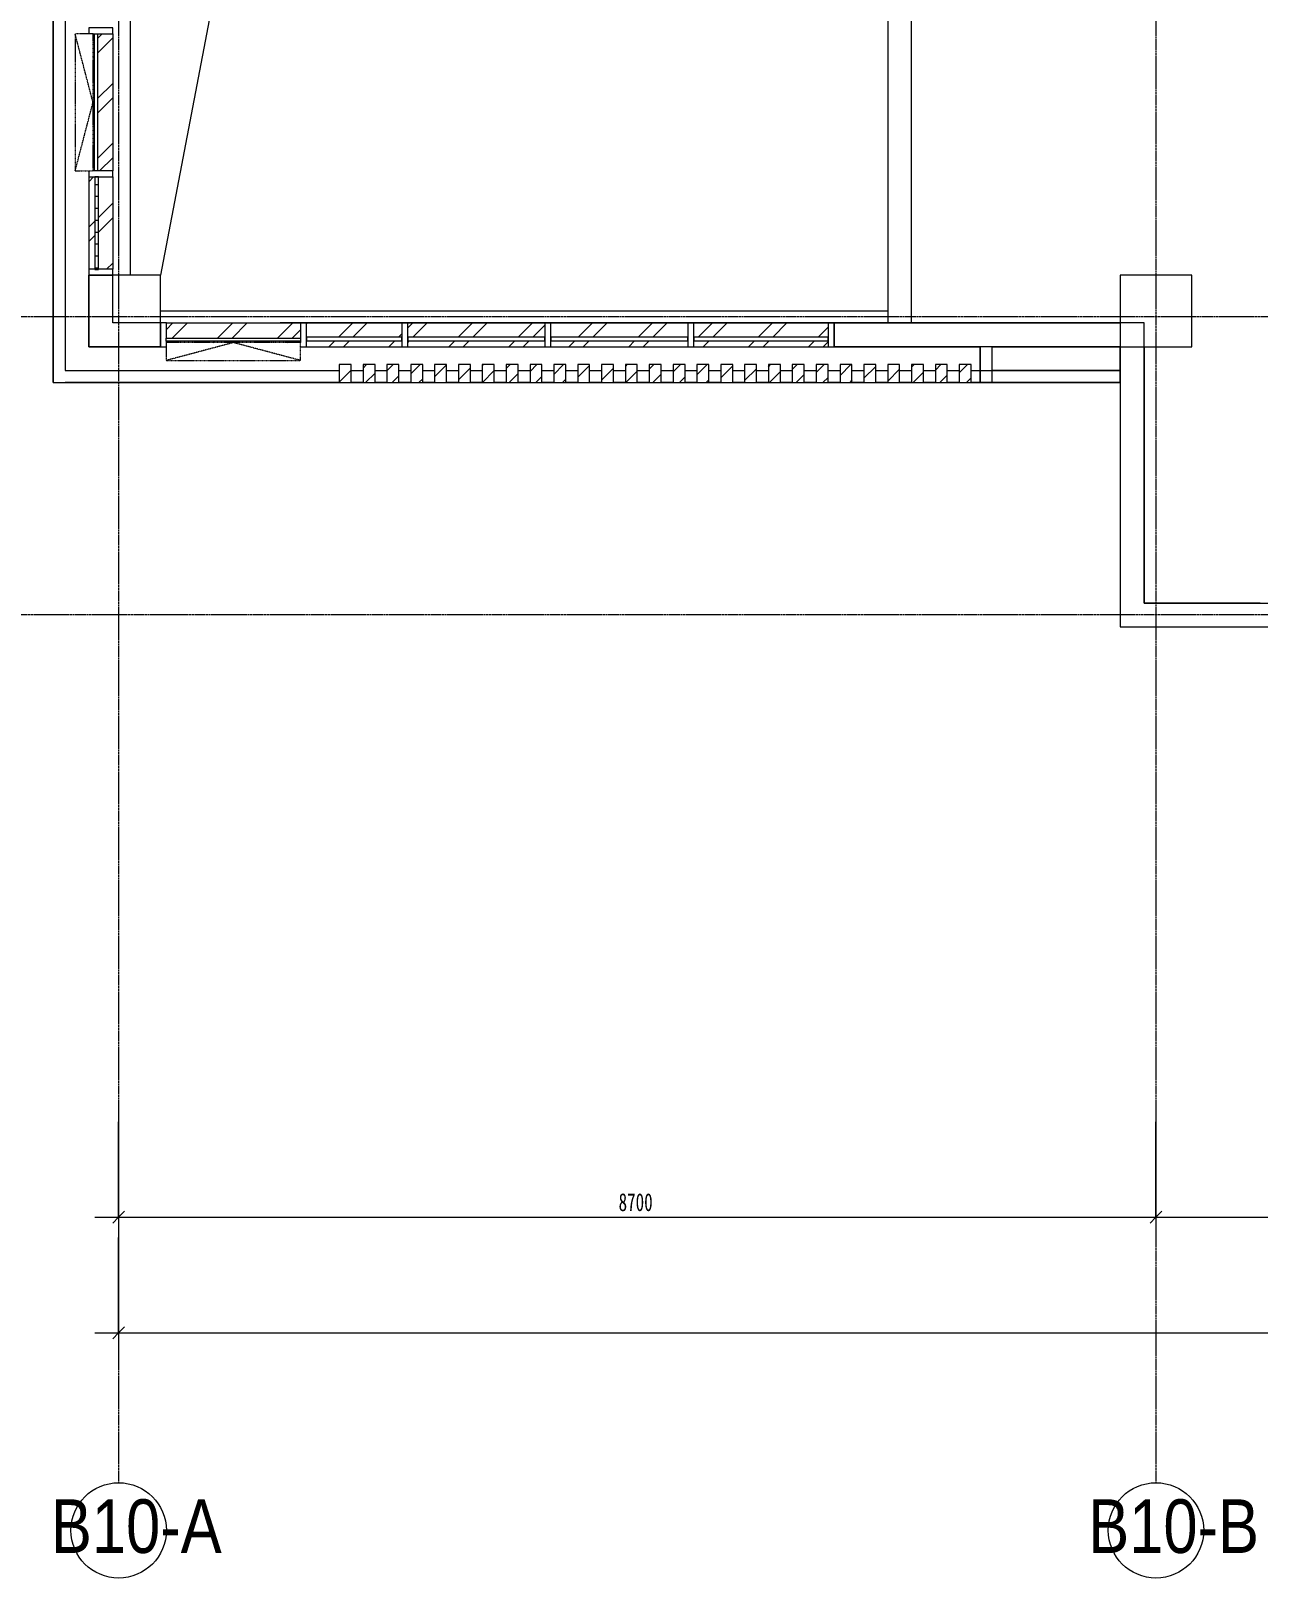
# Model space of a CAD drawing. Header units: millimetres. Extents: x 147592 to 201688, y -27981 to 8299.
# Drawn here: x 155864 to 166156, y -27981 to -15000 of the extents above; entities that cross this region are included whole.
import ezdxf

# ---------------------------------------------------------------- set-up
doc = ezdxf.new("R2010")
doc.units = ezdxf.units.MM
doc.linetypes.add('TJ Dash', pattern=[1.6, 1, -0.6])
doc.linetypes.add('轴网线', pattern=[22.24, 12.7, -3.18, 3.18, -3.18])
for name, color, linetype, lineweight in [('A-____-____-DIMS', 7, 'Continuous', 5), ('A-____-____-DIMS-100', 7, 'Continuous', 5), ('A-DETL-____-MEDM', 7, 'Continuous', 25), ('A-DETL-____-OTLN', 7, 'Continuous', 5), ('A-GLAZ-CURT-MCUT', 7, 'Continuous', 5), ('A-GLAZ-CURT-OTLN', 7, 'Continuous', 5), ('A-GLAZ-CWMG-MCUT', 7, 'Continuous', 13), ('A-GLAZ-CWMG-OTLN', 7, 'Continuous', 5), ('A-WALL-____-MCUT', 7, 'Continuous', 13), ('A-WALL-____-OTLN', 7, 'Continuous', 13), ('I-WALL-____-OTLN', 7, 'Continuous', 13), ('S-COLS-____-MCUT', 7, 'Continuous', 5), ('S-GRID-____-IDEN', 7, 'Continuous', 5), ('S-GRID-____-OTLN', 7, 'Continuous', 5)]:
    doc.layers.add(name, color=color, linetype=linetype, lineweight=lineweight)
doc.layers.add('A-FLOR-____-OTLN', color=7, linetype='Continuous', lineweight=13, true_color=0x007f00)
doc.layers.add('A-GLAZ-____-OTLN', color=7, linetype='Continuous', lineweight=13, true_color=0x00007f)
doc.styles.add('TJ_FangSong_Narrow', font='', dxfattribs={"height": 450})
doc.styles.add('仿宋_1', font='', dxfattribs={"width": 0.7, "height": 150})
doc.styles.get('TJ_FangSong_Narrow').set_extended_font_data('TJ_FangSong_Narrow')
doc.styles.get('仿宋_1').set_extended_font_data('FangSong')
doc.dimstyles.new('对角线_-_1_5mm_仿宋_1', dxfattribs={"dimscale": 304.8, "dimtxt": 193.128667, "dimasz": 0.328084, "dimexe": 0.82021, "dimexo": 0.0625, "dimgap": 0.065617, "dimtad": 1, "dimdec": 0, "dimdsep": 46, "dimtxsty": '仿宋_1', "dimblk1": 'OBLIQUE', "dimblk2": 'OBLIQUE', "dimsah": 1, "dimcen": 0.09, "dimdle": 0.656168, "dimazin": 0, "dimtfac": 1, "dimtdec": 4, "dimtix": 1, "dimtmove": 0, "dimatfit": 3, "dimfxl": 2.624672, "dimfxlon": 1, "dimtvp": 1, "dimtolj": 1, "dimtzin": 0, "dimarcsym": 2})
pattern_1 = [(45, (0, 0), (-251.4472, 251.4472), []), (45, (0, 381), (-251.4472, 251.4472), [])]

# ---------------------------------------------------------------- blocks, each defined once
blk = doc.blocks.new('矩形竖梃 - 100_100mm 木色铝方通-V50-二层给排水_消防平面图')
at = {"layer": 'A-GLAZ-CWMG-OTLN', "true_color": 0x515151}
h = blk.add_hatch(dxfattribs=at)
h.set_pattern_fill('FP_52', color=251, style=0, pattern_type=2)
h.set_pattern_definition([(135, (163700.01, 17950), (-70.71068, -70.71068), [])])
h.paths.add_polyline_path([(-50, 0), (-50, 150), (50, 150), (50, 0), (-37, 0)], flags=0)
at = {"layer": 'A-GLAZ-CWMG-MCUT', "color": 251, "lineweight": 5, "true_color": 0x515151}
for p, q in [((-50, 150), (50, 150)), ((-50, 0), (-50, 150)), ((50, 150), (50, 0)), ((50, 0), (-50, 0))]:
    blk.add_line(p, q, dxfattribs=at)
blk = doc.blocks.new('矩形竖梃 - 100_100mm 木色铝方通-V51-二层给排水_消防平面图')
at = {"layer": 'A-GLAZ-CWMG-OTLN', "true_color": 0x515151}
h = blk.add_hatch(dxfattribs=at)
h.set_pattern_fill('FP_53', color=251, style=0, pattern_type=2)
h.set_pattern_definition([(135, (163500.01, 17950), (-70.71068, -70.71068), [])])
h.paths.add_polyline_path([(-50, 0), (-50, 150), (50, 150), (50, 0)], flags=0)
at = {"layer": 'A-GLAZ-CWMG-MCUT', "color": 251, "lineweight": 5, "true_color": 0x515151}
for p, q in [((-50, 150), (50, 150)), ((-50, 0), (-50, 150)), ((50, 150), (50, 0)), ((50, 0), (-50, 0))]:
    blk.add_line(p, q, dxfattribs=at)
blk = doc.blocks.new('矩形竖梃 - 100_100mm 木色铝方通-V52-二层给排水_消防平面图')
at = {"layer": 'A-GLAZ-CWMG-OTLN', "true_color": 0x515151}
h = blk.add_hatch(dxfattribs=at)
h.set_pattern_fill('FP_54', color=251, style=0, pattern_type=2)
h.set_pattern_definition([(135, (163300.01, 17950), (-70.71068, -70.71068), [])])
h.paths.add_polyline_path([(-50, 0), (-50, 150), (50, 150), (50, 0)], flags=0)
at = {"layer": 'A-GLAZ-CWMG-MCUT', "color": 251, "lineweight": 5, "true_color": 0x515151}
for p, q in [((-50, 150), (50, 150)), ((-50, 0), (-50, 150)), ((50, 150), (50, 0)), ((50, 0), (-50, 0))]:
    blk.add_line(p, q, dxfattribs=at)
blk = doc.blocks.new('矩形竖梃 - 100_100mm 木色铝方通-V53-二层给排水_消防平面图')
at = {"layer": 'A-GLAZ-CWMG-OTLN', "true_color": 0x515151}
h = blk.add_hatch(dxfattribs=at)
h.set_pattern_fill('FP_55', color=251, style=0, pattern_type=2)
h.set_pattern_definition([(135, (163100.01, 17950), (-70.71068, -70.71068), [])])
h.paths.add_polyline_path([(-50, 0), (-50, 150), (50, 150), (50, 0)], flags=0)
at = {"layer": 'A-GLAZ-CWMG-MCUT', "color": 251, "lineweight": 5, "true_color": 0x515151}
for p, q in [((-50, 150), (50, 150)), ((-50, 0), (-50, 150)), ((50, 150), (50, 0)), ((50, 0), (-50, 0))]:
    blk.add_line(p, q, dxfattribs=at)
blk = doc.blocks.new('矩形竖梃 - 100_100mm 木色铝方通-V54-二层给排水_消防平面图')
at = {"layer": 'A-GLAZ-CWMG-OTLN', "true_color": 0x515151}
h = blk.add_hatch(dxfattribs=at)
h.set_pattern_fill('FP_56', color=251, style=0, pattern_type=2)
h.set_pattern_definition([(135, (162900.01, 17950), (-70.71068, -70.71068), [])])
h.paths.add_polyline_path([(-50, 0), (-50, 150), (50, 150), (50, 0)], flags=0)
at = {"layer": 'A-GLAZ-CWMG-MCUT', "color": 251, "lineweight": 5, "true_color": 0x515151}
for p, q in [((-50, 150), (50, 150)), ((-50, 0), (-50, 150)), ((50, 150), (50, 0)), ((50, 0), (-50, 0))]:
    blk.add_line(p, q, dxfattribs=at)
blk = doc.blocks.new('矩形竖梃 - 100_100mm 木色铝方通-V55-二层给排水_消防平面图')
at = {"layer": 'A-GLAZ-CWMG-OTLN', "true_color": 0x515151}
h = blk.add_hatch(dxfattribs=at)
h.set_pattern_fill('FP_57', color=251, style=0, pattern_type=2)
h.set_pattern_definition([(135, (162700.01, 17950), (-70.71068, -70.71068), [])])
h.paths.add_polyline_path([(-50, 0), (-50, 150), (50, 150), (50, 0)], flags=0)
at = {"layer": 'A-GLAZ-CWMG-MCUT', "color": 251, "lineweight": 5, "true_color": 0x515151}
for p, q in [((-50, 150), (50, 150)), ((-50, 0), (-50, 150)), ((50, 150), (50, 0)), ((50, 0), (-50, 0))]:
    blk.add_line(p, q, dxfattribs=at)
blk = doc.blocks.new('矩形竖梃 - 100_100mm 木色铝方通-V56-二层给排水_消防平面图')
at = {"layer": 'A-GLAZ-CWMG-OTLN', "true_color": 0x515151}
h = blk.add_hatch(dxfattribs=at)
h.set_pattern_fill('FP_58', color=251, style=0, pattern_type=2)
h.set_pattern_definition([(135, (162500.01, 17950), (-70.71068, -70.71068), [])])
h.paths.add_polyline_path([(-50, 0), (-50, 150), (50, 150), (50, 0)], flags=0)
at = {"layer": 'A-GLAZ-CWMG-MCUT', "color": 251, "lineweight": 5, "true_color": 0x515151}
for p, q in [((-50, 150), (50, 150)), ((-50, 0), (-50, 150)), ((50, 150), (50, 0)), ((50, 0), (-50, 0))]:
    blk.add_line(p, q, dxfattribs=at)
blk = doc.blocks.new('矩形竖梃 - 100_100mm 木色铝方通-V57-二层给排水_消防平面图')
at = {"layer": 'A-GLAZ-CWMG-OTLN', "true_color": 0x515151}
h = blk.add_hatch(dxfattribs=at)
h.set_pattern_fill('FP_59', color=251, style=0, pattern_type=2)
h.set_pattern_definition([(135, (162300.01, 17950), (-70.71068, -70.71068), [])])
h.paths.add_polyline_path([(-50, 0), (-50, 150), (50, 150), (50, 0)], flags=0)
at = {"layer": 'A-GLAZ-CWMG-MCUT', "color": 251, "lineweight": 5, "true_color": 0x515151}
for p, q in [((-50, 150), (50, 150)), ((-50, 0), (-50, 150)), ((50, 150), (50, 0)), ((50, 0), (-50, 0))]:
    blk.add_line(p, q, dxfattribs=at)
blk = doc.blocks.new('矩形竖梃 - 100_100mm 木色铝方通-V58-二层给排水_消防平面图')
at = {"layer": 'A-GLAZ-CWMG-OTLN', "true_color": 0x515151}
h = blk.add_hatch(dxfattribs=at)
h.set_pattern_fill('FP_60', color=251, style=0, pattern_type=2)
h.set_pattern_definition([(135, (162100.01, 17950), (-70.71068, -70.71068), [])])
h.paths.add_polyline_path([(-50, 0), (-50, 150), (50, 150), (50, 0)], flags=0)
at = {"layer": 'A-GLAZ-CWMG-MCUT', "color": 251, "lineweight": 5, "true_color": 0x515151}
for p, q in [((-50, 150), (50, 150)), ((-50, 0), (-50, 150)), ((50, 150), (50, 0)), ((50, 0), (-50, 0))]:
    blk.add_line(p, q, dxfattribs=at)
blk = doc.blocks.new('矩形竖梃 - 100_100mm 木色铝方通-V59-二层给排水_消防平面图')
at = {"layer": 'A-GLAZ-CWMG-OTLN', "true_color": 0x515151}
h = blk.add_hatch(dxfattribs=at)
h.set_pattern_fill('FP_61', color=251, style=0, pattern_type=2)
h.set_pattern_definition([(135, (161900.01, 17950), (-70.71068, -70.71068), [])])
h.paths.add_polyline_path([(-50, 0), (-50, 150), (50, 150), (50, 0)], flags=0)
at = {"layer": 'A-GLAZ-CWMG-MCUT', "color": 251, "lineweight": 5, "true_color": 0x515151}
for p, q in [((-50, 150), (50, 150)), ((-50, 0), (-50, 150)), ((50, 150), (50, 0)), ((50, 0), (-50, 0))]:
    blk.add_line(p, q, dxfattribs=at)
blk = doc.blocks.new('矩形竖梃 - 100_100mm 木色铝方通-V60-二层给排水_消防平面图')
at = {"layer": 'A-GLAZ-CWMG-OTLN', "true_color": 0x515151}
h = blk.add_hatch(dxfattribs=at)
h.set_pattern_fill('FP_62', color=251, style=0, pattern_type=2)
h.set_pattern_definition([(135, (161700.01, 17950), (-70.71068, -70.71068), [])])
h.paths.add_polyline_path([(-50, 0), (-50, 150), (50, 150), (50, 0)], flags=0)
at = {"layer": 'A-GLAZ-CWMG-MCUT', "color": 251, "lineweight": 5, "true_color": 0x515151}
for p, q in [((-50, 150), (50, 150)), ((-50, 0), (-50, 150)), ((50, 150), (50, 0)), ((50, 0), (-50, 0))]:
    blk.add_line(p, q, dxfattribs=at)
blk = doc.blocks.new('矩形竖梃 - 100_100mm 木色铝方通-V61-二层给排水_消防平面图')
at = {"layer": 'A-GLAZ-CWMG-OTLN', "true_color": 0x515151}
h = blk.add_hatch(dxfattribs=at)
h.set_pattern_fill('FP_63', color=251, style=0, pattern_type=2)
h.set_pattern_definition([(135, (161500.01, 17950), (-70.71068, -70.71068), [])])
h.paths.add_polyline_path([(-50, 0), (-50, 150), (50, 150), (50, 0)], flags=0)
at = {"layer": 'A-GLAZ-CWMG-MCUT', "color": 251, "lineweight": 5, "true_color": 0x515151}
for p, q in [((-50, 150), (50, 150)), ((-50, 0), (-50, 150)), ((50, 150), (50, 0)), ((50, 0), (-50, 0))]:
    blk.add_line(p, q, dxfattribs=at)
blk = doc.blocks.new('矩形竖梃 - 100_100mm 木色铝方通-V62-二层给排水_消防平面图')
at = {"layer": 'A-GLAZ-CWMG-OTLN', "true_color": 0x515151}
h = blk.add_hatch(dxfattribs=at)
h.set_pattern_fill('FP_64', color=251, style=0, pattern_type=2)
h.set_pattern_definition([(135, (161300.01, 17950), (-70.71068, -70.71068), [])])
h.paths.add_polyline_path([(-50, 0), (-50, 150), (50, 150), (50, 0)], flags=0)
at = {"layer": 'A-GLAZ-CWMG-MCUT', "color": 251, "lineweight": 5, "true_color": 0x515151}
for p, q in [((-50, 150), (50, 150)), ((-50, 0), (-50, 150)), ((50, 150), (50, 0)), ((50, 0), (-50, 0))]:
    blk.add_line(p, q, dxfattribs=at)
blk = doc.blocks.new('矩形竖梃 - 100_100mm 木色铝方通-V63-二层给排水_消防平面图')
at = {"layer": 'A-GLAZ-CWMG-OTLN', "true_color": 0x515151}
h = blk.add_hatch(dxfattribs=at)
h.set_pattern_fill('FP_65', color=251, style=0, pattern_type=2)
h.set_pattern_definition([(135, (161100.01, 17950), (-70.71068, -70.71068), [])])
h.paths.add_polyline_path([(-50, 0), (-50, 150), (50, 150), (50, 0)], flags=0)
at = {"layer": 'A-GLAZ-CWMG-MCUT', "color": 251, "lineweight": 5, "true_color": 0x515151}
for p, q in [((-50, 150), (50, 150)), ((-50, 0), (-50, 150)), ((50, 150), (50, 0)), ((50, 0), (-50, 0))]:
    blk.add_line(p, q, dxfattribs=at)
blk = doc.blocks.new('矩形竖梃 - 100_100mm 木色铝方通-V64-二层给排水_消防平面图')
at = {"layer": 'A-GLAZ-CWMG-OTLN', "true_color": 0x515151}
h = blk.add_hatch(dxfattribs=at)
h.set_pattern_fill('FP_66', color=251, style=0, pattern_type=2)
h.set_pattern_definition([(135, (160900.01, 17950), (-70.71068, -70.71068), [])])
h.paths.add_polyline_path([(-50, 0), (-50, 150), (50, 150), (50, 0)], flags=0)
at = {"layer": 'A-GLAZ-CWMG-MCUT', "color": 251, "lineweight": 5, "true_color": 0x515151}
for p, q in [((-50, 150), (50, 150)), ((-50, 0), (-50, 150)), ((50, 150), (50, 0)), ((50, 0), (-50, 0))]:
    blk.add_line(p, q, dxfattribs=at)
blk = doc.blocks.new('矩形竖梃 - 100_100mm 木色铝方通-V65-二层给排水_消防平面图')
at = {"layer": 'A-GLAZ-CWMG-OTLN', "true_color": 0x515151}
h = blk.add_hatch(dxfattribs=at)
h.set_pattern_fill('FP_67', color=251, style=0, pattern_type=2)
h.set_pattern_definition([(135, (160700.01, 17950), (-70.71068, -70.71068), [])])
h.paths.add_polyline_path([(-50, 0), (-50, 150), (50, 150), (50, 0)], flags=0)
at = {"layer": 'A-GLAZ-CWMG-MCUT', "color": 251, "lineweight": 5, "true_color": 0x515151}
for p, q in [((-50, 150), (50, 150)), ((-50, 0), (-50, 150)), ((50, 150), (50, 0)), ((50, 0), (-50, 0))]:
    blk.add_line(p, q, dxfattribs=at)
blk = doc.blocks.new('矩形竖梃 - 100_100mm 木色铝方通-V66-二层给排水_消防平面图')
at = {"layer": 'A-GLAZ-CWMG-OTLN', "true_color": 0x515151}
h = blk.add_hatch(dxfattribs=at)
h.set_pattern_fill('FP_68', color=251, style=0, pattern_type=2)
h.set_pattern_definition([(135, (160500.01, 17950), (-70.71068, -70.71068), [])])
h.paths.add_polyline_path([(-50, 0), (-50, 150), (50, 150), (50, 0)], flags=0)
at = {"layer": 'A-GLAZ-CWMG-MCUT', "color": 251, "lineweight": 5, "true_color": 0x515151}
for p, q in [((-50, 150), (50, 150)), ((-50, 0), (-50, 150)), ((50, 150), (50, 0)), ((50, 0), (-50, 0))]:
    blk.add_line(p, q, dxfattribs=at)
blk = doc.blocks.new('矩形竖梃 - 100_100mm 木色铝方通-V67-二层给排水_消防平面图')
at = {"layer": 'A-GLAZ-CWMG-OTLN', "true_color": 0x515151}
h = blk.add_hatch(dxfattribs=at)
h.set_pattern_fill('FP_69', color=251, style=0, pattern_type=2)
h.set_pattern_definition([(135, (160300.01, 17950), (-70.71068, -70.71068), [])])
h.paths.add_polyline_path([(-50, 0), (-50, 150), (50, 150), (50, 0)], flags=0)
at = {"layer": 'A-GLAZ-CWMG-MCUT', "color": 251, "lineweight": 5, "true_color": 0x515151}
for p, q in [((-50, 150), (50, 150)), ((-50, 0), (-50, 150)), ((50, 150), (50, 0)), ((50, 0), (-50, 0))]:
    blk.add_line(p, q, dxfattribs=at)
blk = doc.blocks.new('矩形竖梃 - 100_100mm 木色铝方通-V68-二层给排水_消防平面图')
at = {"layer": 'A-GLAZ-CWMG-OTLN', "true_color": 0x515151}
h = blk.add_hatch(dxfattribs=at)
h.set_pattern_fill('FP_70', color=251, style=0, pattern_type=2)
h.set_pattern_definition([(135, (160100.01, 17950), (-70.71068, -70.71068), [])])
h.paths.add_polyline_path([(-50, 0), (-50, 150), (50, 150), (50, 0)], flags=0)
at = {"layer": 'A-GLAZ-CWMG-MCUT', "color": 251, "lineweight": 5, "true_color": 0x515151}
for p, q in [((-50, 150), (50, 150)), ((-50, 0), (-50, 150)), ((50, 150), (50, 0)), ((50, 0), (-50, 0))]:
    blk.add_line(p, q, dxfattribs=at)
blk = doc.blocks.new('矩形竖梃 - 100_100mm 木色铝方通-V69-二层给排水_消防平面图')
at = {"layer": 'A-GLAZ-CWMG-OTLN', "true_color": 0x515151}
h = blk.add_hatch(dxfattribs=at)
h.set_pattern_fill('FP_71', color=251, style=0, pattern_type=2)
h.set_pattern_definition([(135, (159900.01, 17950), (-70.71068, -70.71068), [])])
h.paths.add_polyline_path([(-50, 0), (-50, 150), (50, 150), (50, 0)], flags=0)
at = {"layer": 'A-GLAZ-CWMG-MCUT', "color": 251, "lineweight": 5, "true_color": 0x515151}
for p, q in [((-50, 150), (50, 150)), ((-50, 0), (-50, 150)), ((50, 150), (50, 0)), ((50, 0), (-50, 0))]:
    blk.add_line(p, q, dxfattribs=at)
blk = doc.blocks.new('矩形竖梃 - 100_100mm 木色铝方通-V70-二层给排水_消防平面图')
at = {"layer": 'A-GLAZ-CWMG-OTLN', "true_color": 0x515151}
h = blk.add_hatch(dxfattribs=at)
h.set_pattern_fill('FP_72', color=251, style=0, pattern_type=2)
h.set_pattern_definition([(135, (159700.01, 17950), (-70.71068, -70.71068), [])])
h.paths.add_polyline_path([(-50, 0), (-50, 150), (50, 150), (50, 0)], flags=0)
at = {"layer": 'A-GLAZ-CWMG-MCUT', "color": 251, "lineweight": 5, "true_color": 0x515151}
for p, q in [((-50, 150), (50, 150)), ((-50, 0), (-50, 150)), ((50, 150), (50, 0)), ((50, 0), (-50, 0))]:
    blk.add_line(p, q, dxfattribs=at)
blk = doc.blocks.new('矩形竖梃 - 100_100mm 木色铝方通-V71-二层给排水_消防平面图')
at = {"layer": 'A-GLAZ-CWMG-OTLN', "true_color": 0x515151}
h = blk.add_hatch(dxfattribs=at)
h.set_pattern_fill('FP_73', color=251, style=0, pattern_type=2)
h.set_pattern_definition([(135, (159500.01, 17950), (-70.71068, -70.71068), [])])
h.paths.add_polyline_path([(-50, 0), (-50, 150), (50, 150), (50, 0)], flags=0)
at = {"layer": 'A-GLAZ-CWMG-MCUT', "color": 251, "lineweight": 5, "true_color": 0x515151}
for p, q in [((-50, 150), (50, 150)), ((-50, 0), (-50, 150)), ((50, 150), (50, 0)), ((50, 0), (-50, 0))]:
    blk.add_line(p, q, dxfattribs=at)
blk = doc.blocks.new('矩形竖梃 - 100_100mm 木色铝方通-V72-二层给排水_消防平面图')
at = {"layer": 'A-GLAZ-CWMG-OTLN', "true_color": 0x515151}
h = blk.add_hatch(dxfattribs=at)
h.set_pattern_fill('FP_74', color=251, style=0, pattern_type=2)
h.set_pattern_definition([(135, (159300.01, 17950), (-70.71068, -70.71068), [])])
h.paths.add_polyline_path([(-50, 0), (-50, 150), (50, 150), (50, 0)], flags=0)
at = {"layer": 'A-GLAZ-CWMG-MCUT', "color": 251, "lineweight": 5, "true_color": 0x515151}
for p, q in [((-50, 150), (50, 150)), ((-50, 0), (-50, 150)), ((50, 150), (50, 0)), ((50, 0), (-50, 0))]:
    blk.add_line(p, q, dxfattribs=at)
blk = doc.blocks.new('矩形竖梃 - 100_100mm 木色铝方通-V73-二层给排水_消防平面图')
at = {"layer": 'A-GLAZ-CWMG-OTLN', "true_color": 0x515151}
h = blk.add_hatch(dxfattribs=at)
h.set_pattern_fill('FP_75', color=251, style=0, pattern_type=2)
h.set_pattern_definition([(135, (159100.01, 17950), (-70.71068, -70.71068), [])])
h.paths.add_polyline_path([(-50, 0), (-50, 150), (50, 150), (50, 0)], flags=0)
at = {"layer": 'A-GLAZ-CWMG-MCUT', "color": 251, "lineweight": 5, "true_color": 0x515151}
for p, q in [((-50, 150), (50, 150)), ((-50, 0), (-50, 150)), ((50, 150), (50, 0)), ((50, 0), (-50, 0))]:
    blk.add_line(p, q, dxfattribs=at)
blk = doc.blocks.new('矩形竖梃 - 50_200mm 长方形-2182453-二层给排水_消防平面图')
at = {"layer": 'A-GLAZ-CWMG-MCUT', "color": 251, "lineweight": 5, "true_color": 0x515151}
for p, q in [((-50, 200), (0, 200)), ((-50, 72.5), (-50, 200)), ((0, 200), (0, 0)), ((-50, 35), (-50, 47.5)), ((0, 0), (-50, 0))]:
    blk.add_line(p, q, dxfattribs=at)
blk = doc.blocks.new('窗嵌板_50-70系列上悬铝窗-zx - 50 系列-2680885-二层给排水_消防平面图')
at = {"layer": 'A-GLAZ-____-OTLN', "color": 251, "linetype": 'TJ Dash', "lineweight": 5, "true_color": 0x515151}
for p, q in [((563, 115), (-563, 115)), ((-563, 115), (-563, -35)), ((-563, 115), (0, -35)), ((0, -35), (563, 115)), ((563, -35), (563, 115)), ((-563, -35), (563, -35))]:
    blk.add_line(p, q, dxfattribs=at)
at = {"layer": 'A-GLAZ-____-OTLN', "color": 251, "lineweight": 5, "true_color": 0x515151}
for p, q in [((-563, -72), (-563, -47)), ((-563, -47), (563, -47)), ((563, -72), (-563, -72)), ((563, -47), (563, -72))]:
    blk.add_line(p, q, dxfattribs=at)
blk = doc.blocks.new('矩形竖梃 - 50_200mm 长方形-1276677-二层给排水_消防平面图')
at = {"layer": 'A-GLAZ-CWMG-OTLN', "true_color": 0x8b8b8b}
h = blk.add_hatch(dxfattribs=at)
h.set_pattern_fill('FP_122', color=252, style=0, pattern_type=2)
h.set_pattern_definition(pattern_1)
h.paths.add_polyline_path([(162550, -17650), (162550, -17600), (161425, -17600), (161425, -17650)], flags=0)
h.paths.add_polyline_path([(161425, -17570), (162550, -17570), (162550, -17450), (161425, -17450)], flags=0)
at = {"layer": 'A-GLAZ-CWMG-OTLN', "color": 251, "true_color": 0x515151}
for p, q in [((161425, -17450), (162550, -17450)), ((161425, -17650), (162550, -17650))]:
    blk.add_line(p, q, dxfattribs=at)
blk = doc.blocks.new('矩形竖梃 - 50_200mm 长方形-1276676-二层给排水_消防平面图')
at = {"layer": 'A-GLAZ-CWMG-OTLN', "true_color": 0x8b8b8b}
h = blk.add_hatch(dxfattribs=at)
h.set_pattern_fill('FP_121', color=252, style=0, pattern_type=2)
h.set_pattern_definition(pattern_1)
h.paths.add_polyline_path([(160846, -17650), (161375, -17650), (161375, -17600), (160225, -17600), (160225, -17650)], flags=0)
h.paths.add_polyline_path([(160225, -17570), (161375, -17570), (161375, -17450), (160225, -17450)], flags=0)
at = {"layer": 'A-GLAZ-CWMG-OTLN', "color": 251, "true_color": 0x515151}
for p, q in [((160225, -17450), (161375, -17450)), ((160225, -17650), (161375, -17650))]:
    blk.add_line(p, q, dxfattribs=at)
blk = doc.blocks.new('矩形竖梃 - 50_200mm 长方形-V120-二层给排水_消防平面图')
at = {"layer": 'A-GLAZ-CWMG-OTLN', "true_color": 0x8b8b8b}
h = blk.add_hatch(dxfattribs=at)
h.set_pattern_fill('FP_122', color=252, style=0, pattern_type=2)
h.set_pattern_definition(pattern_1)
h.paths.add_polyline_path([(160175, -17650), (160175, -17600), (159025, -17600), (159025, -17650)], flags=0)
h.paths.add_polyline_path([(159025, -17570), (160175, -17570), (160175, -17450), (159025, -17450)], flags=0)
at = {"layer": 'A-GLAZ-CWMG-OTLN', "color": 251, "true_color": 0x515151}
for p, q in [((159025, -17450), (160175, -17450)), ((159025, -17650), (160175, -17650))]:
    blk.add_line(p, q, dxfattribs=at)
blk = doc.blocks.new('矩形竖梃 - 50_200mm 长方形-1943002-二层给排水_消防平面图')
at = {"layer": 'A-GLAZ-CWMG-OTLN', "true_color": 0x8b8b8b}
h = blk.add_hatch(dxfattribs=at)
h.set_pattern_fill('FP_121', color=252, style=0, pattern_type=2)
h.set_pattern_definition(pattern_1)
h.paths.add_polyline_path([(158975, -17650), (158975, -17600), (158175, -17600), (158175, -17650)], flags=0)
h.paths.add_polyline_path([(158175, -17570), (158975, -17570), (158975, -17450), (158175, -17450)], flags=0)
at = {"layer": 'A-GLAZ-CWMG-OTLN', "color": 251, "true_color": 0x515151}
for p, q in [((158175, -17450), (158975, -17450)), ((158175, -17650), (158975, -17650))]:
    blk.add_line(p, q, dxfattribs=at)
blk = doc.blocks.new('矩形竖梃 - 50_200mm 长方形-V121-二层给排水_消防平面图')
at = {"layer": 'A-GLAZ-CWMG-OTLN', "true_color": 0x8b8b8b}
h = blk.add_hatch(dxfattribs=at)
h.set_pattern_fill('FP_122', color=252, style=0, pattern_type=2)
h.set_pattern_definition(pattern_1)
h.paths.add_polyline_path([(158125, -17615), (158125, -17602), (157000, -17602), (157000, -17615), (157955, -17615)], flags=0)
h.paths.add_polyline_path([(158125, -17577), (158125, -17450), (157000, -17450), (157000, -17577), (157955, -17577)], flags=0)
at = {"layer": 'A-GLAZ-CWMG-OTLN', "color": 251, "true_color": 0x515151}
blk.add_line((157000, -17450), (158125, -17450), dxfattribs=at)
blk = doc.blocks.new('系统嵌板 - TJ玻璃_30-2182455-二层给排水_消防平面图')
at = {"layer": 'A-GLAZ-CURT-MCUT', "color": 251, "true_color": 0x515151}
for p, q in [((575, -50), (-575, -50)), ((-575, -50), (-575, -80)), ((-575, -80), (575, -80)), ((575, -80), (575, -50))]:
    blk.add_line(p, q, dxfattribs=at)
blk = doc.blocks.new('系统嵌板 - TJ玻璃_30-V122-二层给排水_消防平面图')
at = {"layer": 'A-GLAZ-CURT-MCUT', "color": 251, "true_color": 0x515151}
for p, q in [((575, -50), (-575, -50)), ((-575, -50), (-575, -80)), ((-575, -80), (575, -80)), ((575, -80), (575, -50))]:
    blk.add_line(p, q, dxfattribs=at)
blk = doc.blocks.new('系统嵌板 - TJ玻璃_30-2182456-二层给排水_消防平面图')
at = {"layer": 'A-GLAZ-CURT-MCUT', "color": 251, "true_color": 0x515151}
for p, q in [((562.5, -50), (-562.5, -50)), ((-562.5, -50), (-562.5, -80)), ((-562.5, -80), (562.5, -80)), ((562.5, -80), (562.5, -50))]:
    blk.add_line(p, q, dxfattribs=at)
blk = doc.blocks.new('矩形竖梃 - 50_200mm 长方形-2182457-二层给排水_消防平面图')
at = {"layer": 'A-GLAZ-CWMG-MCUT', "color": 251, "lineweight": 5, "true_color": 0x515151}
for p, q in [((0, 200), (-50, 200)), ((-50, 200), (-50, 0)), ((0, 0), (0, 200)), ((-50, 0), (0, 0))]:
    blk.add_line(p, q, dxfattribs=at)
blk = doc.blocks.new('系统嵌板 - TJ玻璃_30-2184382-二层给排水_消防平面图')
at = {"layer": 'A-GLAZ-CURT-OTLN', "true_color": 0x515151}
h = blk.add_hatch(dxfattribs=at)
h.set_pattern_fill('FP_123', color=251, style=0, pattern_type=2)
h.set_pattern_definition([(270, (16612.5, 156350.01), (100, 6e-15), [])])
h.paths.add_polyline_path([(-388, -80), (388, -80), (388, -50), (-388, -50)], flags=0)
at = {"layer": 'A-GLAZ-CURT-MCUT', "color": 251, "true_color": 0x515151}
for p, q in [((388, -50), (-388, -50)), ((-388, -50), (-388, -80)), ((-388, -80), (388, -80)), ((388, -80), (388, -50))]:
    blk.add_line(p, q, dxfattribs=at)
blk = doc.blocks.new('窗嵌板_50-70系列上悬铝窗-zx - 50 系列-2680887-二层给排水_消防平面图')
at = {"layer": 'A-GLAZ-____-OTLN', "color": 251, "linetype": 'TJ Dash', "lineweight": 5, "true_color": 0x515151}
for p, q in [((575, 115), (-575, 115)), ((-575, 115), (-575, -35)), ((-575, 115), (0, -35)), ((0, -35), (575, 115)), ((575, -35), (575, 115)), ((-575, -35), (575, -35))]:
    blk.add_line(p, q, dxfattribs=at)
at = {"layer": 'A-GLAZ-____-OTLN', "color": 251, "lineweight": 5, "true_color": 0x515151}
for p, q in [((-575, -72), (-575, -47)), ((-575, -47), (575, -47)), ((575, -72), (-575, -72)), ((575, -47), (575, -72))]:
    blk.add_line(p, q, dxfattribs=at)
blk = doc.blocks.new('矩形竖梃 - 50_200mm 长方形-1276795-二层给排水_消防平面图')
at = {"layer": 'A-GLAZ-CWMG-OTLN', "true_color": 0x8b8b8b}
h = blk.add_hatch(dxfattribs=at)
h.set_pattern_fill('FP_121', color=252, style=0, pattern_type=2)
h.set_pattern_definition(pattern_1)
h.paths.add_polyline_path([(156400, -17000), (156400, -16225), (156350, -16225), (156350, -17000)], flags=0)
h.paths.add_polyline_path([(156550, -17000), (156550, -16225), (156430, -16225), (156430, -17000)], flags=0)
at = {"layer": 'A-GLAZ-CWMG-OTLN', "color": 251, "true_color": 0x515151}
for p, q in [((156350, -16225), (156350, -17000)), ((156550, -16225), (156550, -17000))]:
    blk.add_line(p, q, dxfattribs=at)
blk = doc.blocks.new('矩形竖梃 - 50_200mm 长方形-V124-二层给排水_消防平面图')
at = {"layer": 'A-GLAZ-CWMG-OTLN', "true_color": 0x8b8b8b}
h = blk.add_hatch(dxfattribs=at)
h.set_pattern_fill('FP_121', color=252, style=0, pattern_type=2)
h.set_pattern_definition(pattern_1)
h.paths.add_polyline_path([(156398, -16175), (156398, -15025), (156385, -15025), (156385, -16175)], flags=0)
h.paths.add_polyline_path([(156550, -16175), (156550, -15025), (156423, -15025), (156423, -16175)], flags=0)
at = {"layer": 'A-GLAZ-CWMG-OTLN', "color": 251, "true_color": 0x515151}
blk.add_line((156550, -15025), (156550, -16175), dxfattribs=at)
blk = doc.blocks.new('矩形竖梃 - 50_200mm 长方形-2182452-二层给排水_消防平面图')
at = {"layer": 'A-GLAZ-CWMG-MCUT', "color": 251, "lineweight": 5, "true_color": 0x515151}
for p, q in [((-25, 200), (25, 200)), ((-25, 0), (-25, 200)), ((25, 200), (25, 0)), ((25, 0), (-25, 0))]:
    blk.add_line(p, q, dxfattribs=at)
blk = doc.blocks.new('矩形竖梃 - 50_200mm 长方形-V130-二层给排水_消防平面图')
at = {"layer": 'A-GLAZ-CWMG-MCUT', "color": 251, "lineweight": 5, "true_color": 0x515151}
for p, q in [((-25, 200), (25, 200)), ((-25, 0), (-25, 200)), ((25, 200), (25, 72.5)), ((25, 0), (-25, 0)), ((25, 47.5), (25, 35))]:
    blk.add_line(p, q, dxfattribs=at)
blk = doc.blocks.new('矩形竖梃 - 50_200mm 长方形-V131-二层给排水_消防平面图')
at = {"layer": 'A-GLAZ-CWMG-MCUT', "color": 251, "lineweight": 5, "true_color": 0x515151}
for p, q in [((-25, 200), (25, 200)), ((-25, 72.5), (-25, 200)), ((25, 200), (25, 0)), ((-25, 35), (-25, 47.5)), ((25, 0), (-25, 0))]:
    blk.add_line(p, q, dxfattribs=at)
blk = doc.blocks.new('系统嵌板 - TJ玻璃_30-2184421-二层给排水_消防平面图')
at = {"layer": 'A-GLAZ-CURT-MCUT', "color": 251, "true_color": 0x515151}
for p, q in [((400, -50), (-400, -50)), ((-400, -50), (-400, -80)), ((-400, -80), (400, -80)), ((400, -80), (400, -50))]:
    blk.add_line(p, q, dxfattribs=at)
blk = doc.blocks.new('矩形竖梃 - 100_100mm 木色铝方通-V206-二层给排水_消防平面图')
at = {"layer": 'A-GLAZ-CWMG-OTLN', "true_color": 0x515151}
h = blk.add_hatch(dxfattribs=at)
h.set_pattern_fill('FP_173', color=251, style=0, pattern_type=2)
h.set_pattern_definition([(135, (158900.01, 17950), (-70.71068, -70.71068), [])])
h.paths.add_polyline_path([(-50, 0), (-50, 150), (50, 150), (50, 0)], flags=0)
at = {"layer": 'A-GLAZ-CWMG-MCUT', "color": 251, "lineweight": 5, "true_color": 0x515151}
for p, q in [((-50, 150), (50, 150)), ((-50, 0), (-50, 150)), ((50, 150), (50, 0)), ((50, 0), (-50, 0))]:
    blk.add_line(p, q, dxfattribs=at)
blk = doc.blocks.new('矩形竖梃 - 100_100mm 木色铝方通-V207-二层给排水_消防平面图')
at = {"layer": 'A-GLAZ-CWMG-OTLN', "true_color": 0x515151}
h = blk.add_hatch(dxfattribs=at)
h.set_pattern_fill('FP_174', color=251, style=0, pattern_type=2)
h.set_pattern_definition([(135, (158700.01, 17950), (-70.71068, -70.71068), [])])
h.paths.add_polyline_path([(-50, 0), (-50, 150), (50, 150), (50, 0)], flags=0)
at = {"layer": 'A-GLAZ-CWMG-MCUT', "color": 251, "lineweight": 5, "true_color": 0x515151}
for p, q in [((-50, 150), (50, 150)), ((-50, 0), (-50, 150)), ((50, 150), (50, 0)), ((50, 0), (-50, 0))]:
    blk.add_line(p, q, dxfattribs=at)
blk = doc.blocks.new('矩形竖梃 - 100_100mm 木色铝方通-V208-二层给排水_消防平面图')
at = {"layer": 'A-GLAZ-CWMG-OTLN', "true_color": 0x515151}
h = blk.add_hatch(dxfattribs=at)
h.set_pattern_fill('FP_175', color=251, style=0, pattern_type=2)
h.set_pattern_definition([(135, (158500.01, 17950), (-70.71068, -70.71068), [])])
h.paths.add_polyline_path([(-50, 0), (-50, 150), (50, 150), (50, 0)], flags=0)
at = {"layer": 'A-GLAZ-CWMG-MCUT', "color": 251, "lineweight": 5, "true_color": 0x515151}
for p, q in [((-50, 150), (50, 150)), ((-50, 0), (-50, 150)), ((50, 150), (50, 0)), ((50, 0), (-50, 0))]:
    blk.add_line(p, q, dxfattribs=at)
blk = doc.blocks.new('DIMBLOCK16-二层给排水_消防平面图')
at = {"layer": 'A-____-____-DIMS-100', "color": 173, "true_color": 0x5151ff}
for p, q in [((156600, -24153), (156600, -25203)), ((156600, -24953), (156600, -24153)), ((165300, -24153), (165300, -25203)), ((165300, -24953), (165300, -24153)), ((156600, -24953), (156650, -24903)), ((165300, -24953), (165350, -24903)), ((156400, -24953), (165300, -24953)), ((156600, -24953), (156550, -25003)), ((165300, -24953), (165250, -25003))]:
    blk.add_line(p, q, dxfattribs=at)
at = {"layer": 'A-____-____-DIMS-100', "color": 0, "insert": (160793, -24752), "char_height": 150, "width": 377.27, "attachment_point": 1, "line_spacing_factor": 0.898273, "style": '仿宋_1'}
blk.add_mtext('8700', dxfattribs=at)
blk = doc.blocks.new('_Oblique')
at = {"color": 0, "linetype": 'ByBlock', "lineweight": -2}
blk.add_line((-0.5, -0.5), (0.5, 0.5), dxfattribs=at)
blk = doc.blocks.new('DIMBLOCK17-二层给排水_消防平面图')
at = {"layer": 'A-____-____-DIMS-100', "color": 173, "true_color": 0x5151ff}
for p, q in [((165300, -24153), (165300, -25203)), ((165300, -24953), (165300, -24153)), ((174000, -24153), (174000, -25203)), ((174000, -24953), (174000, -24153)), ((165300, -24953), (165350, -24903)), ((174000, -24953), (174050, -24903)), ((165300, -24953), (165250, -25003)), ((165300, -24953), (174000, -24953)), ((174000, -24953), (173950, -25003))]:
    blk.add_line(p, q, dxfattribs=at)
at = {"layer": 'A-____-____-DIMS-100', "color": 0, "insert": (169493, -24752), "char_height": 150, "width": 377.27, "attachment_point": 1, "line_spacing_factor": 0.898273, "style": '仿宋_1'}
blk.add_mtext('8700', dxfattribs=at)
blk = doc.blocks.new('DIMBLOCK20-二层给排水_消防平面图')
at = {"layer": 'A-____-____-DIMS-100', "color": 173, "true_color": 0x5151ff}
for p, q in [((156600, -25123), (156600, -26173)), ((156600, -25923), (156600, -25123)), ((191400, -25123), (191400, -26173)), ((191400, -25923), (191400, -25123)), ((156400, -25923), (191600, -25923)), ((156600, -25923), (156550, -25973)), ((156600, -25923), (156650, -25873)), ((191400, -25923), (191350, -25973)), ((191400, -25923), (191450, -25873))]:
    blk.add_line(p, q, dxfattribs=at)
at = {"layer": 'A-____-____-DIMS-100', "color": 0, "insert": (173804, -25721), "char_height": 150, "width": 471.59, "attachment_point": 1, "line_spacing_factor": 0.898273, "style": '仿宋_1'}
blk.add_mtext('34800', dxfattribs=at)
blk = doc.blocks.new('轴网 - R4_0-512320-二层给排水_消防平面图')
at = {"layer": 'S-GRID-____-IDEN', "color": 173, "true_color": 0x5151ff}
blk.add_circle((0, 0), 4, dxfattribs=at)
blk = doc.blocks.new('YXQH_ST_B9-20_rvt-1-二层给排水_消防平面图')
at = {"layer": 'A-FLOR-____-OTLN', "color": 95, "lineweight": 18, "true_color": 0x51a751}
for p, q in [((156050, -9050), (156050, -17950)), ((156700, -17050), (156700, -9000)), ((163050, -17350), (156950, -17350)), ((163825, -17650), (162600, -17650)), ((163925, -17650), (163825, -17650)), ((165000, -17650), (163925, -17650)), ((165000, -17850), (165000, -17650)), ((165000, -17950), (165000, -17850)), ((156050, -17950), (158450, -17950)), ((158550, -17950), (158650, -17950)), ((158750, -17950), (158850, -17950)), ((158950, -17950), (159050, -17950)), ((159150, -17950), (159250, -17950)), ((159350, -17950), (159450, -17950)), ((159550, -17950), (159650, -17950)), ((159750, -17950), (159850, -17950)), ((159950, -17950), (160050, -17950)), ((160150, -17950), (160250, -17950)), ((160350, -17950), (160450, -17950)), ((160550, -17950), (160650, -17950)), ((160750, -17950), (160850, -17950)), ((160950, -17950), (161050, -17950)), ((161150, -17950), (161250, -17950)), ((161350, -17950), (161450, -17950)), ((161550, -17950), (161650, -17950)), ((161750, -17950), (161850, -17950)), ((161950, -17950), (162050, -17950)), ((162150, -17950), (162250, -17950)), ((162350, -17950), (162450, -17950)), ((162550, -17950), (162650, -17950)), ((162750, -17950), (162850, -17950)), ((162950, -17950), (163050, -17950)), ((163150, -17950), (163250, -17950)), ((163350, -17950), (163450, -17950)), ((163550, -17950), (163650, -17950)), ((163750, -17950), (163825, -17950)), ((163825, -17950), (165000, -17950)), ((165000, -17950), (165000, -20000)), ((165000, -20000), (169750, -20000))]:
    blk.add_line(p, q, dxfattribs=at)
at = {"layer": 'I-WALL-____-OTLN', "color": 251, "lineweight": 18, "true_color": 0x515151}
for p, q in [((156550, -17050), (156350, -17050)), ((156950, -17450), (156950, -17650)), ((157955, -17450), (163050, -17450)), ((163050, -17450), (163250, -17450)), ((163250, -17450), (165000, -17450)), ((165000, -17450), (165000, -17650)), ((163825, -17650), (162600, -17650)), ((163925, -17650), (163825, -17650)), ((165000, -17650), (163925, -17650))]:
    blk.add_line(p, q, dxfattribs=at)
at = {"layer": 'S-COLS-____-MCUT', "color": 251, "lineweight": 18, "true_color": 0x515151}
for p, q in [((156550, -17050), (156350, -17050)), ((156950, -17050), (156550, -17050)), ((156950, -17450), (156950, -17050)), ((165600, -17050), (165000, -17050)), ((165000, -17050), (165000, -17450)), ((165600, -17650), (165600, -17050)), ((156950, -17650), (156950, -17450)), ((165000, -17450), (165000, -17650)), ((165000, -17650), (165200, -17650)), ((165200, -17650), (165600, -17650))]:
    blk.add_line(p, q, dxfattribs=at)
blk = doc.blocks.new('YXQH_AR_B9-20_rvt-1-二层给排水_消防平面图')
at = {"layer": 'A-DETL-____-MEDM', "color": 251, "lineweight": 5, "true_color": 0x515151}
blk.add_line((156950, -17450), (156950, -17050), dxfattribs=at)
at = {"layer": 'A-DETL-____-OTLN', "color": 251, "true_color": 0x515151}
blk.add_line((158175, -10628.6), (156950, -17050), dxfattribs=at)
at = {"layer": 'A-FLOR-____-OTLN', "color": 8, "lineweight": 5, "true_color": 0x7f7f7f}
for p, q in [((163050, -8950), (163050, -17450)), ((156050, -9050), (156050, -17950)), ((156350, -17650), (156350, -17050)), ((163050, -17450), (163250, -17450)), ((163250, -17450), (163736.8, -17450)), ((156950, -17650), (156350, -17650)), ((163825, -17650), (162600, -17650)), ((163825, -17950), (163825, -17650)), ((165200, -17650), (165200, -19800)), ((156050, -17950), (158450, -17950)), ((158550, -17950), (158650, -17950)), ((158750, -17950), (158850, -17950)), ((158950, -17950), (159050, -17950)), ((159150, -17950), (159250, -17950)), ((159350, -17950), (159450, -17950)), ((159550, -17950), (159650, -17950)), ((159750, -17950), (159850, -17950)), ((159950, -17950), (160050, -17950)), ((160150, -17950), (160250, -17950)), ((160350, -17950), (160450, -17950)), ((160550, -17950), (160650, -17950)), ((160750, -17950), (160850, -17950)), ((160950, -17950), (161050, -17950)), ((161150, -17950), (161250, -17950)), ((161350, -17950), (161450, -17950)), ((161550, -17950), (161650, -17950)), ((161750, -17950), (161850, -17950)), ((161950, -17950), (162050, -17950)), ((162150, -17950), (162250, -17950)), ((162350, -17950), (162450, -17950)), ((162550, -17950), (162650, -17950)), ((162750, -17950), (162850, -17950)), ((162950, -17950), (163050, -17950)), ((163150, -17950), (163250, -17950)), ((163350, -17950), (163450, -17950)), ((163550, -17950), (163650, -17950)), ((163750, -17950), (163825, -17950)), ((165200, -19800), (169950, -19800))]:
    blk.add_line(p, q, dxfattribs=at)
at = {"layer": 'A-WALL-____-MCUT', "color": 251, "lineweight": 5, "true_color": 0x515151}
for p, q in [((163050, -8950), (163050, -17450)), ((163250, -17450), (163250, -8950)), ((156550, -17050), (156350, -17050)), ((156350, -17050), (156350, -17450)), ((156550, -17450), (156550, -17050)), ((156350, -17450), (156350, -17650)), ((156950, -17450), (156550, -17450)), ((156950, -17650), (156950, -17450)), ((163050, -17450), (162600, -17450)), ((162600, -17450), (162600, -17650)), ((165200, -17450), (163250, -17450)), ((165200, -17650), (165200, -17450)), ((156350, -17650), (156950, -17650)), ((162600, -17650), (163825, -17650)), ((163825, -17650), (163825, -17950)), ((163925, -17650), (163825, -17650)), ((163925, -17650), (165000, -17650)), ((163925, -17850), (163925, -17650)), ((165000, -17650), (165000, -17850)), ((165200, -19800), (165200, -17650)), ((165000, -17850), (163925, -17850)), ((165000, -17950), (165000, -17850)), ((163825, -17950), (163925, -17950)), ((163925, -17950), (165000, -17950)), ((165000, -17950), (165000, -20000)), ((166175, -19800), (165200, -19800)), ((165000, -20000), (165200, -20000)), ((165200, -20000), (166175, -20000))]:
    blk.add_line(p, q, dxfattribs=at)
at = {"layer": 'A-WALL-____-OTLN', "color": 251, "lineweight": 5, "true_color": 0x515151}
for p, q in [((156050, -17950), (156050, -9050)), ((156150, -9050), (156150, -17850)), ((156550, -17050), (156350, -17050)), ((156950, -17650), (156950, -17450)), ((162600, -17450), (157954.9, -17450)), ((163050, -17450), (162600, -17450)), ((162600, -17450), (162600, -17650)), ((163250, -17450), (163050, -17450)), ((163736.8, -17450), (163250, -17450)), ((156150, -17850), (158450, -17850)), ((158550, -17850), (158650, -17850)), ((158750, -17850), (158850, -17850)), ((158950, -17850), (159050, -17850)), ((159150, -17850), (159250, -17850)), ((159350, -17850), (159450, -17850)), ((159550, -17850), (159650, -17850)), ((159750, -17850), (159850, -17850)), ((159950, -17850), (160050, -17850)), ((160150, -17850), (160250, -17850)), ((160350, -17850), (160450, -17850)), ((160550, -17850), (160650, -17850)), ((160750, -17850), (160850, -17850)), ((160950, -17850), (161050, -17850)), ((161150, -17850), (161250, -17850)), ((161350, -17850), (161450, -17850)), ((161550, -17850), (161650, -17850)), ((161750, -17850), (161850, -17850)), ((161950, -17850), (162050, -17850)), ((162150, -17850), (162250, -17850)), ((162350, -17850), (162450, -17850)), ((162550, -17850), (162650, -17850)), ((162750, -17850), (162850, -17850)), ((162950, -17850), (163050, -17850)), ((163150, -17850), (163250, -17850)), ((163350, -17850), (163450, -17850)), ((163550, -17850), (163650, -17850)), ((163750, -17850), (163825, -17850)), ((163825, -17850), (165000, -17850)), ((165000, -17850), (163925, -17850)), ((163925, -17950), (163925, -17850)), ((165000, -17950), (165000, -17850)), ((165000, -17850), (165000, -17950)), ((156050, -17950), (156150, -17950)), ((158450, -17950), (156150, -17950)), ((158650, -17950), (158550, -17950)), ((158850, -17950), (158750, -17950)), ((159050, -17950), (158950, -17950)), ((159250, -17950), (159150, -17950)), ((159450, -17950), (159350, -17950)), ((159650, -17950), (159550, -17950)), ((159850, -17950), (159750, -17950)), ((160050, -17950), (159950, -17950)), ((160250, -17950), (160150, -17950)), ((160450, -17950), (160350, -17950)), ((160650, -17950), (160550, -17950)), ((160850, -17950), (160750, -17950)), ((161050, -17950), (160950, -17950)), ((161250, -17950), (161150, -17950)), ((161450, -17950), (161350, -17950)), ((161650, -17950), (161550, -17950)), ((161850, -17950), (161750, -17950)), ((162050, -17950), (161950, -17950)), ((162250, -17950), (162150, -17950)), ((162450, -17950), (162350, -17950)), ((162650, -17950), (162550, -17950)), ((162850, -17950), (162750, -17950)), ((163050, -17950), (162950, -17950)), ((163250, -17950), (163150, -17950)), ((163450, -17950), (163350, -17950)), ((163650, -17950), (163550, -17950)), ((163825, -17950), (163750, -17950)), ((165000, -17950), (163825, -17950)), ((163925, -17950), (165000, -17950))]:
    blk.add_line(p, q, dxfattribs=at)
at = {"layer": 'S-GRID-____-OTLN', "color": 173, "linetype": '轴网线', "true_color": 0x5151ff}
for p, q in [((156600, 7499.5), (156600, -27181.2)), ((165300, 7499.5), (165300, -27181.2)), ((199020.5, -17400), (148525.8, -17400)), ((199020.5, -19900), (148525.8, -19900))]:
    blk.add_line(p, q, dxfattribs=at)
at = {"color": 251, "lineweight": 5, "true_color": 0x515151}
for name, p, rotation in [('窗嵌板_50-70系列上悬铝窗-zx - 50 系列-2680887-二层给排水_消防平面图', (156350, -15600), 90), ('系统嵌板 - TJ玻璃_30-2184382-二层给排水_消防平面图', (156350, -16612.5), 90), ('矩形竖梃 - 50_200mm 长方形-2182457-二层给排水_消防平面图', (156350, -17050), 270), ('窗嵌板_50-70系列上悬铝窗-zx - 50 系列-2680885-二层给排水_消防平面图', (157562.5, -17650), 180), ('系统嵌板 - TJ玻璃_30-2184421-二层给排水_消防平面图', (158575, -17650), 180), ('系统嵌板 - TJ玻璃_30-2182455-二层给排水_消防平面图', (159600, -17650), 180), ('系统嵌板 - TJ玻璃_30-V122-二层给排水_消防平面图', (160800, -17650), 180), ('系统嵌板 - TJ玻璃_30-2182456-二层给排水_消防平面图', (161987.5, -17650), 180)]:
    blk.add_blockref(name, p, dxfattribs=dict(at, rotation=rotation))
at = {"color": 251, "lineweight": 5, "true_color": 0x515151, "extrusion": (0, 0, -1), "rotation": 90}
for name, p in [('矩形竖梃 - 50_200mm 长方形-V131-二层给排水_消防平面图', (-156350, -15000)), ('矩形竖梃 - 50_200mm 长方形-V130-二层给排水_消防平面图', (-156350, -16200))]:
    blk.add_blockref(name, p, dxfattribs=at)
at = {"color": 251, "lineweight": 5, "true_color": 0x515151}
for name, p in [('矩形竖梃 - 50_200mm 长方形-V124-二层给排水_消防平面图', (0, 0)), ('矩形竖梃 - 50_200mm 长方形-1276795-二层给排水_消防平面图', (0, 0)), ('矩形竖梃 - 50_200mm 长方形-V121-二层给排水_消防平面图', (0, 0)), ('矩形竖梃 - 50_200mm 长方形-1943002-二层给排水_消防平面图', (0, 0)), ('矩形竖梃 - 50_200mm 长方形-V120-二层给排水_消防平面图', (0, 0)), ('矩形竖梃 - 50_200mm 长方形-1276676-二层给排水_消防平面图', (0, 0)), ('矩形竖梃 - 50_200mm 长方形-1276677-二层给排水_消防平面图', (0, 0)), ('矩形竖梃 - 50_200mm 长方形-2182457-二层给排水_消防平面图', (162600, -17650))]:
    blk.add_blockref(name, p, dxfattribs=at)
at = {"color": 251, "lineweight": 5, "true_color": 0x515151, "extrusion": (0, 0, -1)}
for name, p in [('矩形竖梃 - 50_200mm 长方形-2182453-二层给排水_消防平面图', (-156950, -17650)), ('矩形竖梃 - 50_200mm 长方形-V130-二层给排水_消防平面图', (-158150, -17650)), ('矩形竖梃 - 50_200mm 长方形-2182452-二层给排水_消防平面图', (-159000, -17650)), ('矩形竖梃 - 50_200mm 长方形-2182452-二层给排水_消防平面图', (-160200, -17650)), ('矩形竖梃 - 50_200mm 长方形-2182452-二层给排水_消防平面图', (-161400, -17650)), ('矩形竖梃 - 100_100mm 木色铝方通-V208-二层给排水_消防平面图', (-158500, -17950)), ('矩形竖梃 - 100_100mm 木色铝方通-V207-二层给排水_消防平面图', (-158700, -17950)), ('矩形竖梃 - 100_100mm 木色铝方通-V206-二层给排水_消防平面图', (-158900, -17950)), ('矩形竖梃 - 100_100mm 木色铝方通-V73-二层给排水_消防平面图', (-159100, -17950)), ('矩形竖梃 - 100_100mm 木色铝方通-V72-二层给排水_消防平面图', (-159300, -17950)), ('矩形竖梃 - 100_100mm 木色铝方通-V71-二层给排水_消防平面图', (-159500, -17950)), ('矩形竖梃 - 100_100mm 木色铝方通-V70-二层给排水_消防平面图', (-159700, -17950)), ('矩形竖梃 - 100_100mm 木色铝方通-V69-二层给排水_消防平面图', (-159900, -17950)), ('矩形竖梃 - 100_100mm 木色铝方通-V68-二层给排水_消防平面图', (-160100, -17950)), ('矩形竖梃 - 100_100mm 木色铝方通-V67-二层给排水_消防平面图', (-160300, -17950)), ('矩形竖梃 - 100_100mm 木色铝方通-V66-二层给排水_消防平面图', (-160500, -17950)), ('矩形竖梃 - 100_100mm 木色铝方通-V65-二层给排水_消防平面图', (-160700, -17950)), ('矩形竖梃 - 100_100mm 木色铝方通-V64-二层给排水_消防平面图', (-160900, -17950)), ('矩形竖梃 - 100_100mm 木色铝方通-V63-二层给排水_消防平面图', (-161100, -17950)), ('矩形竖梃 - 100_100mm 木色铝方通-V62-二层给排水_消防平面图', (-161300, -17950)), ('矩形竖梃 - 100_100mm 木色铝方通-V61-二层给排水_消防平面图', (-161500, -17950)), ('矩形竖梃 - 100_100mm 木色铝方通-V60-二层给排水_消防平面图', (-161700, -17950)), ('矩形竖梃 - 100_100mm 木色铝方通-V59-二层给排水_消防平面图', (-161900, -17950)), ('矩形竖梃 - 100_100mm 木色铝方通-V58-二层给排水_消防平面图', (-162100, -17950)), ('矩形竖梃 - 100_100mm 木色铝方通-V57-二层给排水_消防平面图', (-162300, -17950)), ('矩形竖梃 - 100_100mm 木色铝方通-V56-二层给排水_消防平面图', (-162500, -17950)), ('矩形竖梃 - 100_100mm 木色铝方通-V55-二层给排水_消防平面图', (-162700, -17950)), ('矩形竖梃 - 100_100mm 木色铝方通-V54-二层给排水_消防平面图', (-162900, -17950)), ('矩形竖梃 - 100_100mm 木色铝方通-V53-二层给排水_消防平面图', (-163100, -17950)), ('矩形竖梃 - 100_100mm 木色铝方通-V52-二层给排水_消防平面图', (-163300, -17950)), ('矩形竖梃 - 100_100mm 木色铝方通-V51-二层给排水_消防平面图', (-163500, -17950)), ('矩形竖梃 - 100_100mm 木色铝方通-V50-二层给排水_消防平面图', (-163700, -17950))]:
    blk.add_blockref(name, p, dxfattribs=at)
at = {"color": 251, "lineweight": 5, "true_color": 0x515151, "xscale": 99.99999999999993, "yscale": 99.99999999999993, "zscale": 99.99999999999993, "rotation": 180}
for p in [(156600, -27581.2), (165300, -27581.2)]:
    blk.add_blockref('轴网 - R4_0-512320-二层给排水_消防平面图', p, dxfattribs=at)
at = {"layer": 'S-GRID-____-IDEN', "color": 251, "true_color": 0x515151, "char_height": 450, "width": 1370.886, "attachment_point": 1, "style": 'TJ_FangSong_Narrow'}
for s, insert in [('B10-A', (156031.7, -27320.7)), ('B10-B', (164731.7, -27320.7))]:
    blk.add_mtext(s, dxfattribs=dict(at, insert=insert))
at = {"layer": 'A-____-____-DIMS', "color": 173, "true_color": 0x5151ff}
for base, p1, p2, override, picture, middle in [((165300, -24953.2), (156600, -24153.2), (165300, -24153.2), {"dimpost": '<>', "dimfxl": 8700}, 'DIMBLOCK16-二层给排水_消防平面图', (160950, -24857.4)), ((174000, -24953.2), (165300, -24153.2), (174000, -24153.2), {"dimpost": '<>', "dimfxl": 8700}, 'DIMBLOCK17-二层给排水_消防平面图', (169650, -24857.4)), ((191400, -25922.9), (156600, -25122.9), (191400, -25122.9), {"dimpost": '<>', "dimfxl": 34800}, 'DIMBLOCK20-二层给排水_消防平面图', (174000, -25827))]:
    dim = blk.add_linear_dim(base=base, p1=p1, p2=p2, dimstyle='对角线_-_1_5mm_仿宋_1', override=override, dxfattribs=at)
    dim.commit()
    dim.dimension.update_dxf_attribs({"geometry": picture, "text_midpoint": middle})

msp = doc.modelspace()

# ---------------------------------------------------------------- block references
at = {"lineweight": 5}
for name in ['YXQH_AR_B9-20_rvt-1-二层给排水_消防平面图', 'YXQH_ST_B9-20_rvt-1-二层给排水_消防平面图']:
    msp.add_blockref(name, (0, 0), dxfattribs=at)

doc.saveas('drawing.dxf')
